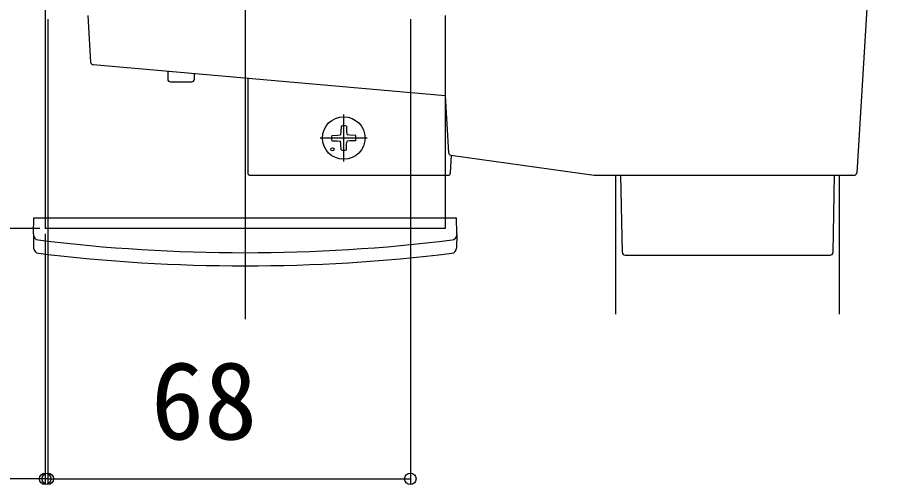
# Model space of a CAD drawing. Units: millimetres, scale not verified. Extents: x -875 to 875, y -1304 to 1296.
# Drawn here: x -767.7 to -604.5, y 252.8 to 340.5 of the extents above; entities that cross this region are included whole.
import ezdxf
from ezdxf.enums import TextEntityAlignment as Align

# ---------------------------------------------------------------- set-up
doc = ezdxf.new("R2010")
doc.units = ezdxf.units.MM
doc.header["$LTSCALE"] = 8
for name, color, linetype in [('0-4_YKK_12', 2, 'Continuous'), ('0-5_YKK_13', 4, 'Continuous'), ('0-6_YKK_D', 6, 'Continuous')]:
    doc.layers.add(name, color=color, linetype=linetype)
doc.styles.add('ＭＳ ゴシック', font='')
doc.styles.get('ＭＳ ゴシック').set_extended_font_data('MS Gothic')

msp = doc.modelspace()

# ---------------------------------------------------------------- linework, layer by layer
at = {"layer": '0-4_YKK_12'}
for p, q in [((-725, 937.9), (-725, 283.9)), ((-762.5, 918.9), (-762.5, 300.9)), ((-687.5, 300.9), (-762.5, 300.9))]:
    msp.add_line(p, q, dxfattribs=at)
msp.add_lwpolyline([(-687.5, 340.9), (-687.5, 310.9), (-687.5, 300.9)], dxfattribs=at)
at = {"layer": '0-5_YKK_13'}
for p, q in [((-604.5, 405.9), (-610.282, 311.369)), ((-754.5, 340.9), (-753.964, 332.143)), ((-753.509, 331.675), (-687.499, 325.9)), ((-739.5, 330.449), (-739.5, 328.949)), ((-734.5, 328.949), (-734.5, 330.012)), ((-739, 328.449), (-735, 328.449)), ((-724.5, 329.137), (-724.5, 311.4)), ((-687.5, 325.9), (-686.842, 315.147)), ((-706.5, 313.5), (-706.5, 322.3)), ((-707, 320.145), (-707.019, 319.037)), ((-706, 320.145), (-705.981, 319.037)), ((-708.745, 318.4), (-707.637, 318.419)), ((-707.637, 318.419), (-707.12, 318.52)), ((-707.019, 319.037), (-707.12, 318.52)), ((-705.981, 319.037), (-705.88, 318.52)), ((-705.363, 318.419), (-705.88, 318.52)), ((-704.255, 318.4), (-705.363, 318.419)), ((-702.1, 317.9), (-710.9, 317.9)), ((-708.745, 317.4), (-707.637, 317.381)), ((-707.637, 317.381), (-707.12, 317.28)), ((-707.019, 316.763), (-707.12, 317.28)), ((-707, 315.655), (-707.019, 316.763)), ((-706, 315.655), (-705.981, 316.763)), ((-705.981, 316.763), (-705.88, 317.28)), ((-705.363, 317.381), (-705.88, 317.28)), ((-704.255, 317.4), (-705.363, 317.381)), ((-686.471, 311.369), (-686.27, 314.662)), ((-686.413, 314.682), (-659.5, 310.9)), ((-724, 310.9), (-686.97, 310.9)), ((-659.5, 310.9), (-634.5, 310.9)), ((-655.5, 310.9), (-655.5, 284.826)), ((-654.247, 296.391), (-654.5, 310.9)), ((-634.5, 310.9), (-610.781, 310.9)), ((-614.5, 310.9), (-614.753, 296.391)), ((-613.5, 284.826), (-613.5, 310.9)), ((-764.7, 299.9), (-764.648, 302.9)), ((-764.648, 302.9), (-685.352, 302.9)), ((-685.3, 299.9), (-685.352, 302.9)), ((-764.7, 299.9), (-764.653, 297.233)), ((-685.3, 299.9), (-685.347, 297.233)), ((-653.747, 295.9), (-615.253, 295.9))]:
    msp.add_line(p, q, dxfattribs=at)
for centre, radius in [((-706.5, 317.9), 4), ((-708.621, 315.779), 0.3)]:
    msp.add_circle(centre, radius, dxfattribs=at)
for centre, radius, start, end in [((-753.465, 332.173), 0.5, 183.5, 265), ((-739, 328.949), 0.5, 180, 270), ((-735, 328.949), 0.5, 270, 0), ((-706.5, 317.9), 2.3, 77.44414, 102.55586), ((-706.5, 317.9), 2.3, 167.44414, 192.55586), ((-706.5, 317.9), 2.3, 347.44414, 12.55586), ((-706.5, 317.9), 2.3, 257.44414, 282.55586), ((-686.343, 315.177), 0.5, 183.5, 262), ((-724, 311.4), 0.5, 180, 270), ((-686.97, 311.4), 0.5, 270, 356.5), ((-610.781, 311.4), 0.5, 270, 356.5), ((-763.697, 299.747), 1, 181, 262.97773), ((-725, 613.9), 317.528, 262.97773, 277.02227), ((-686.303, 299.747), 1, 277.02227, 359), ((-763.654, 297.251), 1, 181, 263.0403), ((-686.346, 297.251), 1, 276.9597, 359), ((-725, 613.9), 320, 263.0403, 276.9597), ((-653.747, 296.4), 0.5, 181, 270), ((-615.253, 296.4), 0.5, 270, 359)]:
    msp.add_arc(centre, radius, start, end, dxfattribs=at)
at = {"layer": '0-6_YKK_D'}
for p, q in [((-762, 340.2), (-762, 252.9)), ((-762, 340.2), (-762, 252.9)), ((-694, 340.2), (-694, 252.9)), ((-763.5, 300.9), (-803.5, 300.9)), ((-762.5, 299.9), (-762.5, 252.9)), ((-762.5, 253.9), (-809.6, 253.9)), ((-762, 253.9), (-762.5, 253.9)), ((-762, 253.9), (-757.7, 253.9)), ((-762, 253.9), (-694, 253.9))]:
    msp.add_line(p, q, dxfattribs=at)
for centre in [(-762.5, 253.9), (-762, 253.9), (-762, 253.9), (-694, 253.9)]:
    msp.add_circle(centre, 1.075, dxfattribs=at)

# ---------------------------------------------------------------- texts
at = {"layer": '0-6_YKK_D', "style": 'ＭＳ ゴシック'}
msp.add_text('68', height=14.66, dxfattribs=at).set_placement((-742.659, 256.9), align=Align.BOTTOM_LEFT)

doc.saveas('drawing.dxf')
